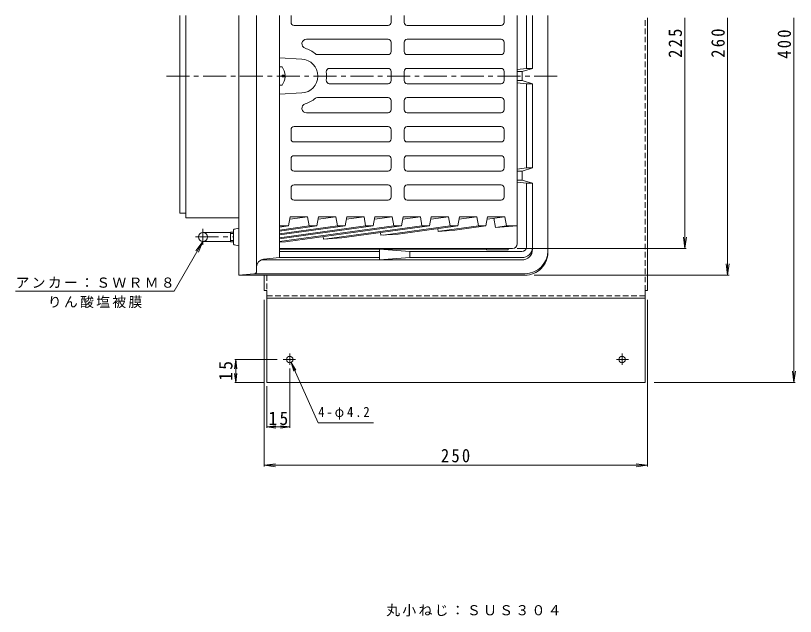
# Model space of a CAD drawing. Units: millimetres, scale not verified. Extents: x -711 to 744, y -582 to 553.
# Drawn here: x -695 to -186, y 91 to 483 of the extents above; entities that cross this region are included whole.
import ezdxf

# ---------------------------------------------------------------- set-up
doc = ezdxf.new("R2010")
doc.units = ezdxf.units.MM
doc.header["$LTSCALE"] = 3
doc.linetypes.add('CHAIN1', pattern=[8, 5, -1, 1, -1])
doc.linetypes.add('DASHED1', pattern=[1.8, 1.2, -0.6])
for name, color, linetype, lineweight in [('3-0', 4, 'Continuous', 9), ('3-2', 6, 'Continuous', 9), ('3-4', 7, 'Continuous', 9), ('3-5', 7, 'Continuous', 9), ('3-A', 2, 'Continuous', 9), ('3-B', 3, 'Continuous', 9), ('3-F', 7, 'Continuous', 9)]:
    doc.layers.add(name, color=color, linetype=linetype, lineweight=lineweight)
doc.styles.add('ＭＳ ゴシック', font='')
doc.styles.get('ＭＳ ゴシック').set_extended_font_data('MS Gothic')

msp = doc.modelspace()

# ---------------------------------------------------------------- linework, layer by layer
at = {"layer": '3-0'}
for p, q in [((-587.85, 353.603), (-587.85, 482.541)), ((-583.912, 482.541), (-583.912, 350.603)), ((-549.35, 313.103), (-549.35, 482.541)), ((-537.85, 315.936), (-537.85, 482.541)), ((-522.85, 324.603), (-522.85, 482.541)), ((-361.85, 482.541), (-361.85, 448.103)), ((-357.85, 482.541), (-357.85, 448.103)), ((-347.85, 328.103), (-347.85, 482.541)), ((-367.85, 447.431), (-361.85, 448.103)), ((-364.669, 446.103), (-357.85, 448.103)), ((-361.85, 448.103), (-357.85, 448.103)), ((-367.85, 446.103), (-364.669, 446.103)), ((-364.669, 446.103), (-364.669, 440.103)), ((-367.85, 440.103), (-364.669, 440.103)), ((-367.85, 438.774), (-361.85, 438.103)), ((-364.669, 440.103), (-357.85, 438.103)), ((-361.85, 438.103), (-357.85, 438.103)), ((-361.85, 383.103), (-361.85, 438.103)), ((-357.85, 383.103), (-357.85, 438.103)), ((-367.85, 382.431), (-361.85, 383.103)), ((-364.669, 381.103), (-357.85, 383.103)), ((-361.85, 383.103), (-357.85, 383.103)), ((-367.85, 381.103), (-364.669, 381.103)), ((-364.669, 381.103), (-364.669, 375.103)), ((-367.85, 375.103), (-364.669, 375.103)), ((-367.85, 373.774), (-361.85, 373.102)), ((-364.669, 375.103), (-357.85, 373.102)), ((-361.85, 373.102), (-357.85, 373.102)), ((-361.85, 331.602), (-361.85, 373.102)), ((-357.85, 330.103), (-357.85, 373.102)), ((-587.85, 353.603), (-583.912, 353.603)), ((-583.912, 350.603), (-549.35, 350.603)), ((-572.85, 341.103), (-554.85, 341.103)), ((-554.85, 341.277), (-552.85, 341.277)), ((-554.85, 334.928), (-554.85, 341.277)), ((-552.85, 333.504), (-552.85, 342.701)), ((-552.458, 343.19), (-549.35, 343.88)), ((-554.85, 340.463), (-552.85, 340.463)), ((-572.85, 335.102), (-554.85, 335.102)), ((-554.85, 335.743), (-552.85, 335.743)), ((-554.85, 334.928), (-552.85, 334.928)), ((-552.458, 333.015), (-549.35, 332.325)), ((-393.808, 330.103), (-522.85, 330.103)), ((-457.726, 328.603), (-522.85, 328.603)), ((-457.726, 330.103), (-437.85, 328.603)), ((-457.726, 323.103), (-457.726, 330.103)), ((-437.85, 324.603), (-437.85, 328.603)), ((-364.85, 328.603), (-437.85, 328.603)), ((-393.808, 330.103), (-393.808, 330.603)), ((-393.808, 330.103), (-387.85, 329.602)), ((-387.85, 329.602), (-387.85, 330.603)), ((-373.767, 329.602), (-387.85, 329.602)), ((-373.767, 329.602), (-373.767, 330.603)), ((-364.85, 323.103), (-534.977, 323.103)), ((-533.347, 323.553), (-522.85, 324.603)), ((-457.726, 324.603), (-522.85, 324.603)), ((-437.85, 324.603), (-457.726, 323.103)), ((-364.85, 324.603), (-437.85, 324.603)), ((-539.677, 313.944), (-549.35, 313.103)), ((-362.85, 313.103), (-549.35, 313.103)), ((-362.85, 314.102), (-539.051, 314.102))]:
    msp.add_line(p, q, dxfattribs=at)
at = {"layer": '3-0', "linetype": 'CHAIN1'}
for p, q in [((-596.692, 443.102), (-341.137, 443.102)), ((-572.85, 333.041), (-572.85, 343.475)), ((-577.606, 338.103), (-552.85, 338.103))]:
    msp.add_line(p, q, dxfattribs=at)
at = {"layer": '3-0'}
msp.add_circle((-572.85, 338.103), 3, dxfattribs=at)
for centre, radius, start, end in [((-552.35, 342.701), 0.5, 102.52997, 180), ((-552.35, 333.504), 0.5, 180, 257.47081), ((-364.85, 331.602), 3, 270, 0), ((-364.85, 331.602), 7, 270, 0), ((-364.85, 330.103), 7, 270, 0), ((-362.85, 329.102), 15, 270, 0), ((-362.85, 328.103), 15, 270, 0.00009), ((-532.85, 318.578), 5, 95.71065, 180), ((-539.85, 315.936), 2, 274.96957, 0)]:
    msp.add_arc(centre, radius, start, end, dxfattribs=at)
at = {"layer": '3-2'}
for p, q in [((-515.365, 482.541), (-515.365, 478.103)), ((-450.092, 478.103), (-450.092, 482.541)), ((-441.607, 478.103), (-441.607, 482.541)), ((-376.335, 482.541), (-376.335, 478.103)), ((-367.85, 333.603), (-367.85, 482.541)), ((-452.092, 476.103), (-513.365, 476.103)), ((-439.607, 476.103), (-378.335, 476.103)), ((-452.092, 467.102), (-505.269, 467.102)), ((-450.092, 459.102), (-450.092, 465.103)), ((-441.607, 459.102), (-441.607, 465.103)), ((-439.607, 467.102), (-378.335, 467.102)), ((-376.335, 459.102), (-376.335, 465.102)), ((-522.85, 455.037), (-508.427, 454.094)), ((-452.092, 457.102), (-498.225, 457.102)), ((-439.607, 457.102), (-378.335, 457.102)), ((-452.092, 448.103), (-490.408, 448.103)), ((-439.607, 448.102), (-378.335, 448.102)), ((-450.092, 440.103), (-450.092, 446.102)), ((-441.607, 440.103), (-441.607, 446.102)), ((-376.335, 446.102), (-376.335, 440.103)), ((-452.092, 438.103), (-490.408, 438.103)), ((-439.607, 438.103), (-378.335, 438.103)), ((-522.85, 431.168), (-508.427, 432.111)), ((-452.092, 429.103), (-498.225, 429.103)), ((-439.607, 429.103), (-378.335, 429.103)), ((-450.092, 427.103), (-450.092, 421.102)), ((-441.607, 427.103), (-441.607, 421.102)), ((-376.335, 427.103), (-376.335, 421.103)), ((-452.092, 419.103), (-505.269, 419.103)), ((-439.607, 419.103), (-378.335, 419.103)), ((-515.365, 402.103), (-515.365, 408.103)), ((-452.092, 410.103), (-513.365, 410.103)), ((-450.092, 408.103), (-450.092, 402.103)), ((-441.607, 408.103), (-441.607, 402.103)), ((-439.607, 410.103), (-378.335, 410.103)), ((-376.335, 402.103), (-376.335, 408.103)), ((-452.092, 400.103), (-513.365, 400.103)), ((-439.607, 400.103), (-378.335, 400.103)), ((-515.365, 383.103), (-515.365, 389.103)), ((-452.092, 391.103), (-513.365, 391.103)), ((-450.092, 389.103), (-450.092, 383.103)), ((-441.607, 389.103), (-441.607, 383.103)), ((-439.607, 391.103), (-378.335, 391.103)), ((-376.335, 383.103), (-376.335, 389.103)), ((-452.092, 381.103), (-513.365, 381.103)), ((-439.607, 381.103), (-378.335, 381.103)), ((-452.092, 372.103), (-513.365, 372.103)), ((-439.607, 372.103), (-378.335, 372.103)), ((-515.365, 364.103), (-515.365, 370.103)), ((-450.092, 370.103), (-450.092, 364.103)), ((-441.607, 370.103), (-441.607, 364.103)), ((-376.335, 364.103), (-376.335, 370.103)), ((-452.092, 362.103), (-513.365, 362.103)), ((-439.607, 362.103), (-378.335, 362.103)), ((-515.854, 351.316), (-516.933, 345.282)), ((-504.54, 351.316), (-516.138, 349.728)), ((-515.854, 351.316), (-504.54, 351.316)), ((-504.54, 351.316), (-503.498, 345.282)), ((-498.548, 345.282), (-497.469, 351.316)), ((-486.155, 351.316), (-497.753, 349.728)), ((-497.469, 351.316), (-486.155, 351.316)), ((-486.155, 351.316), (-485.113, 345.282)), ((-480.163, 345.282), (-479.084, 351.316)), ((-467.77, 351.316), (-479.368, 349.728)), ((-479.084, 351.316), (-467.77, 351.316)), ((-467.77, 351.316), (-466.728, 345.282)), ((-461.778, 345.282), (-460.699, 351.316)), ((-449.385, 351.316), (-460.983, 349.728)), ((-460.699, 351.316), (-449.385, 351.316)), ((-449.385, 351.316), (-448.343, 345.282)), ((-443.393, 345.282), (-442.314, 351.316)), ((-431.001, 351.316), (-442.598, 349.728)), ((-442.314, 351.316), (-431.001, 351.316)), ((-431.001, 351.316), (-429.959, 345.282)), ((-425.008, 345.282), (-423.929, 351.316)), ((-412.616, 351.316), (-424.213, 349.728)), ((-423.929, 351.316), (-412.616, 351.316)), ((-412.616, 351.316), (-411.574, 345.282)), ((-406.624, 345.282), (-405.545, 351.316)), ((-394.231, 351.316), (-405.829, 349.728)), ((-405.545, 351.316), (-394.231, 351.316)), ((-394.231, 351.316), (-393.189, 345.282)), ((-388.239, 345.282), (-387.16, 351.316)), ((-375.846, 351.316), (-387.444, 349.728)), ((-387.16, 351.316), (-375.846, 351.316)), ((-375.846, 351.316), (-374.804, 345.282)), ((-381.967, 344.316), (-383.007, 350.335)), ((-503.498, 345.282), (-522.85, 342.633)), ((-498.548, 345.282), (-522.85, 341.955)), ((-485.113, 345.282), (-522.85, 340.116)), ((-480.163, 345.282), (-522.85, 339.438)), ((-466.728, 345.282), (-522.85, 337.598)), ((-461.778, 345.282), (-522.85, 336.921)), ((-448.343, 345.282), (-522.85, 335.081)), ((-443.393, 345.282), (-518.937, 334.939)), ((-503.498, 345.282), (-498.548, 345.282)), ((-429.959, 345.282), (-492.067, 336.778)), ((-485.113, 345.282), (-480.163, 345.282)), ((-425.008, 345.282), (-482.167, 337.456)), ((-466.728, 345.282), (-461.778, 345.282)), ((-456.813, 339.192), (-457.106, 340.888)), ((-411.574, 345.282), (-455.298, 339.296)), ((-448.343, 345.282), (-443.393, 345.282)), ((-406.624, 345.282), (-445.398, 339.973)), ((-429.959, 345.282), (-425.008, 345.282)), ((-419.39, 341.731), (-419.694, 343.493)), ((-408.628, 342.491), (-419.394, 341.754)), ((-393.189, 345.282), (-418.528, 341.813)), ((-411.574, 345.282), (-406.624, 345.282)), ((-388.239, 345.282), (-408.628, 342.491)), ((-393.189, 345.282), (-388.239, 345.282)), ((-381.967, 344.316), (-367.85, 345.282)), ((-374.804, 345.282), (-381.965, 344.302)), ((-374.804, 345.282), (-367.85, 345.282)), ((-494.236, 336.63), (-494.521, 338.282)), ((-482.167, 337.456), (-494.236, 336.63)), ((-445.398, 339.973), (-456.813, 339.192)), ((-518.937, 334.939), (-522.85, 334.671)), ((-370.85, 330.603), (-522.85, 330.603))]:
    msp.add_line(p, q, dxfattribs=at)
msp.add_lwpolyline([(-522.85, 345.282), (-516.933, 345.282), (-522.85, 344.472)], dxfattribs=at)
for centre, radius, start, end in [((-513.365, 478.103), 2, 180, 270), ((-452.092, 478.103), 2, 270, 0), ((-439.607, 478.103), 2, 180, 270), ((-378.335, 478.103), 2, 270, 0), ((-505.269, 464.102), 3, 90, 252.6582), ((-452.092, 465.103), 2, 0, 90), ((-439.607, 465.103), 2, 90, 180), ((-378.335, 465.102), 2, 0, 90), ((-511.827, 443.102), 19, 49.63225, 72.65842), ((-452.092, 459.102), 2, 270, 0), ((-439.607, 459.102), 2, 180, 270), ((-378.335, 459.102), 2, 270, 0), ((-508.85, 443.102), 11, 272.20425, 87.79575), ((-498.225, 459.102), 2, 229.63232, 270), ((-490.408, 446.102), 2, 90, 188.21356), ((-452.092, 446.102), 2, 0, 89.99899), ((-439.607, 446.102), 2, 90.00101, 180), ((-378.335, 446.102), 2, 0, 90), ((-511.193, 443.102), 19, 351.78685, 8.21315), ((-490.408, 440.103), 2, 171.78644, 270), ((-452.092, 440.103), 2, 270.00101, 0), ((-439.607, 440.103), 2, 180, 269.99899), ((-378.335, 440.103), 2, 270, 0), ((-511.827, 443.102), 19, 287.34158, 310.36775), ((-498.225, 427.103), 2, 90, 130.36768), ((-452.092, 427.103), 2, 0, 90), ((-439.607, 427.103), 2, 90, 180), ((-378.335, 427.103), 2, 0, 90), ((-505.269, 422.103), 3, 107.3418, 270), ((-452.092, 421.102), 2, 270, 0), ((-439.607, 421.102), 2, 180, 270), ((-378.335, 421.103), 2, 270, 0), ((-513.365, 408.103), 2, 90, 180), ((-452.092, 408.103), 2, 0, 90), ((-439.607, 408.103), 2, 90, 180), ((-378.335, 408.103), 2, 0, 90), ((-513.365, 402.103), 2, 180, 270), ((-452.092, 402.103), 2, 270.0005, 0), ((-439.607, 402.103), 2, 180, 269.9995), ((-378.335, 402.102), 2, 270, 0), ((-513.365, 389.103), 2, 90, 180), ((-452.092, 389.103), 2, 0, 89.9995), ((-439.607, 389.103), 2, 90.0005, 180), ((-378.335, 389.103), 2, 0, 90), ((-513.365, 383.103), 2, 180, 270), ((-452.092, 383.103), 2, 270, 0), ((-439.607, 383.103), 2, 180, 270), ((-378.335, 383.103), 2, 270, 0), ((-513.365, 370.103), 2, 90, 180), ((-452.092, 370.103), 2, 0, 90), ((-439.607, 370.103), 2, 90, 180), ((-378.335, 370.103), 2, 0, 90), ((-513.365, 364.103), 2, 180, 270), ((-452.092, 364.103), 2, 270, 0), ((-439.607, 364.103), 2, 180, 270), ((-378.335, 364.103), 2, 270, 0), ((-370.85, 333.603), 3, 270.00034, 359.99966)]:
    msp.add_arc(centre, radius, start, end, dxfattribs=at)
at = {"layer": '3-4'}
for p, q in [((-258.456, 330.603), (-258.456, 481.103)), ((-230.554, 313.103), (-230.554, 481.103)), ((-187.33, 243.103), (-187.33, 481.103)), ((-258.456, 330.603), (-259.435, 338.038)), ((-258.456, 330.603), (-257.477, 338.038)), ((-257.556, 330.603), (-367.767, 330.603)), ((-230.554, 313.103), (-231.533, 320.538)), ((-230.554, 313.103), (-229.575, 320.538)), ((-229.654, 313.103), (-356.85, 313.103)), ((-532.85, 188.232), (-532.85, 297.102)), ((-282.85, 188.232), (-282.85, 297.102)), ((-515.388, 256.187), (-513.646, 250.446)), ((-187.33, 243.103), (-188.309, 250.538)), ((-187.33, 243.103), (-186.351, 250.538)), ((-186.43, 243.103), (-278.45, 243.103)), ((-497.578, 216.903), (-461.578, 216.903)), ((-532.85, 189.132), (-525.414, 190.111)), ((-532.85, 189.132), (-282.85, 189.132)), ((-532.85, 189.132), (-525.414, 188.153)), ((-282.85, 189.132), (-290.286, 190.111)), ((-282.85, 189.132), (-290.286, 188.153))]:
    msp.add_line(p, q, dxfattribs=at)
msp.add_lwpolyline([(-497.578, 216.903), (-515.388, 256.187), (-512.219, 251.093)], dxfattribs=at)
at = {"layer": '3-5'}
for p, q in [((-572.85, 335.102), (-591.57, 302.678)), ((-572.85, 335.102), (-577.416, 329.152)), ((-572.85, 335.102), (-575.72, 328.173)), ((-695.07, 302.678), (-591.57, 302.678))]:
    msp.add_line(p, q, dxfattribs=at)
at = {"layer": '3-A'}
for p, q in [((-521.25, 449.102), (-522.85, 449.102)), ((-521.25, 442.623), (-521.25, 443.582)), ((-519.261, 443.582), (-521.25, 443.582)), ((-519.261, 442.623), (-521.25, 442.623)), ((-521.25, 437.103), (-522.85, 437.103))]:
    msp.add_line(p, q, dxfattribs=at)
for start, end in [(2.74591, 36.86987), (323.13013, 357.25409)]:
    msp.add_arc((-529.25, 443.102), 10, start, end, dxfattribs=at)
at = {"layer": '3-B', "linetype": 'DASHED1'}
for p, q in [((-284.45, 303.102), (-284.45, 481.103)), ((-531.25, 313.103), (-531.25, 303.102)), ((-284.45, 299.703), (-531.25, 299.703))]:
    msp.add_line(p, q, dxfattribs=at)
at = {"layer": '3-B'}
for p, q in [((-282.85, 303.102), (-282.85, 481.103)), ((-532.85, 313.103), (-532.85, 303.102)), ((-532.85, 303.102), (-531.25, 303.102)), ((-284.45, 303.102), (-284.45, 243.103)), ((-282.85, 303.102), (-284.45, 303.102)), ((-284.45, 298.103), (-531.25, 298.103))]:
    msp.add_line(p, q, dxfattribs=at)
at = {"layer": '3-B', "linetype": 'CHAIN1'}
for p, q in [((-516.25, 254.606), (-516.25, 262.172)), ((-299.45, 254.606), (-299.45, 262.172)), ((-512.555, 258.103), (-520.417, 258.103)), ((-303.145, 258.103), (-295.283, 258.103))]:
    msp.add_line(p, q, dxfattribs=at)
at = {"layer": '3-B'}
msp.add_lwpolyline([(-531.25, 303.102), (-531.25, 243.103), (-284.45, 243.103)], dxfattribs=at)
for centre in [(-516.25, 258.103), (-299.45, 258.103)]:
    msp.add_circle(centre, 2.1, dxfattribs=at)
at = {"layer": '3-F'}
for p, q in [((-551.427, 258.103), (-552.21, 252.154)), ((-524.417, 258.103), (-552.026, 258.103)), ((-551.427, 243.103), (-551.427, 258.103)), ((-551.427, 258.103), (-550.643, 252.154)), ((-516.25, 252.344), (-516.25, 213.532)), ((-551.427, 243.103), (-552.21, 249.052)), ((-551.427, 243.103), (-550.643, 249.052)), ((-533.235, 243.103), (-552.026, 243.103)), ((-531.25, 240.815), (-531.25, 213.532)), ((-531.25, 214.132), (-525.301, 214.915)), ((-531.25, 214.132), (-516.25, 214.132)), ((-531.25, 214.132), (-525.301, 213.349)), ((-516.25, 214.132), (-522.198, 214.915)), ((-516.25, 214.132), (-522.198, 213.349))]:
    msp.add_line(p, q, dxfattribs=at)

# ---------------------------------------------------------------- texts
at = {"layer": '3-4', "color": 2, "char_height": 8.798, "attachment_point": 7, "rotation": 90, "style": 'ＭＳ ゴシック'}
for s, insert in [('\\T1.27;\\W0.9;225', (-260.256, 454.958)), ('\\T1.27;\\W0.9;260', (-232.354, 455.049)), ('\\T1.27;\\W0.9;400', (-189.13, 454.394))]:
    msp.add_mtext(s, dxfattribs=dict(at, insert=insert))
at = {"layer": '3-4', "insert": (-497.578, 218.903), "char_height": 6.598, "attachment_point": 7, "style": 'ＭＳ ゴシック'}
msp.add_mtext('\\T1.32;\\W0.9;4-φ4.2', dxfattribs=at)
at = {"layer": '3-4', "color": 2, "insert": (-417.6, 190.932), "char_height": 8.798, "attachment_point": 7, "style": 'ＭＳ ゴシック'}
msp.add_mtext('\\T1.27;\\W0.9;250', dxfattribs=at)
at = {"layer": '3-5', "char_height": 6.598, "attachment_point": 7, "style": 'ＭＳ ゴシック'}
for s, insert in [('\\T1.17;アンカー：ＳＷＲＭ８', (-695.07, 304.678)), ('\\T1.17;りん酸塩被膜', (-674.07, 291.678)), ('\\T1.17;丸小ねじ：ＳＵＳ３０４', (-453.266, 90.523))]:
    msp.add_mtext(s, dxfattribs=dict(at, insert=insert))
at = {"layer": '3-F', "color": 2, "insert": (-553.479, 244.228), "char_height": 8.798, "attachment_point": 7, "rotation": 90, "style": 'ＭＳ ゴシック'}
msp.add_mtext('\\T1.27;\\W0.95;15', dxfattribs=at)
at = {"layer": '3-F', "color": 2, "insert": (-530.125, 215.281), "char_height": 8.798, "attachment_point": 7, "style": 'ＭＳ ゴシック'}
msp.add_mtext('\\T1.27;\\W0.95;15', dxfattribs=at)

doc.saveas('drawing.dxf')
